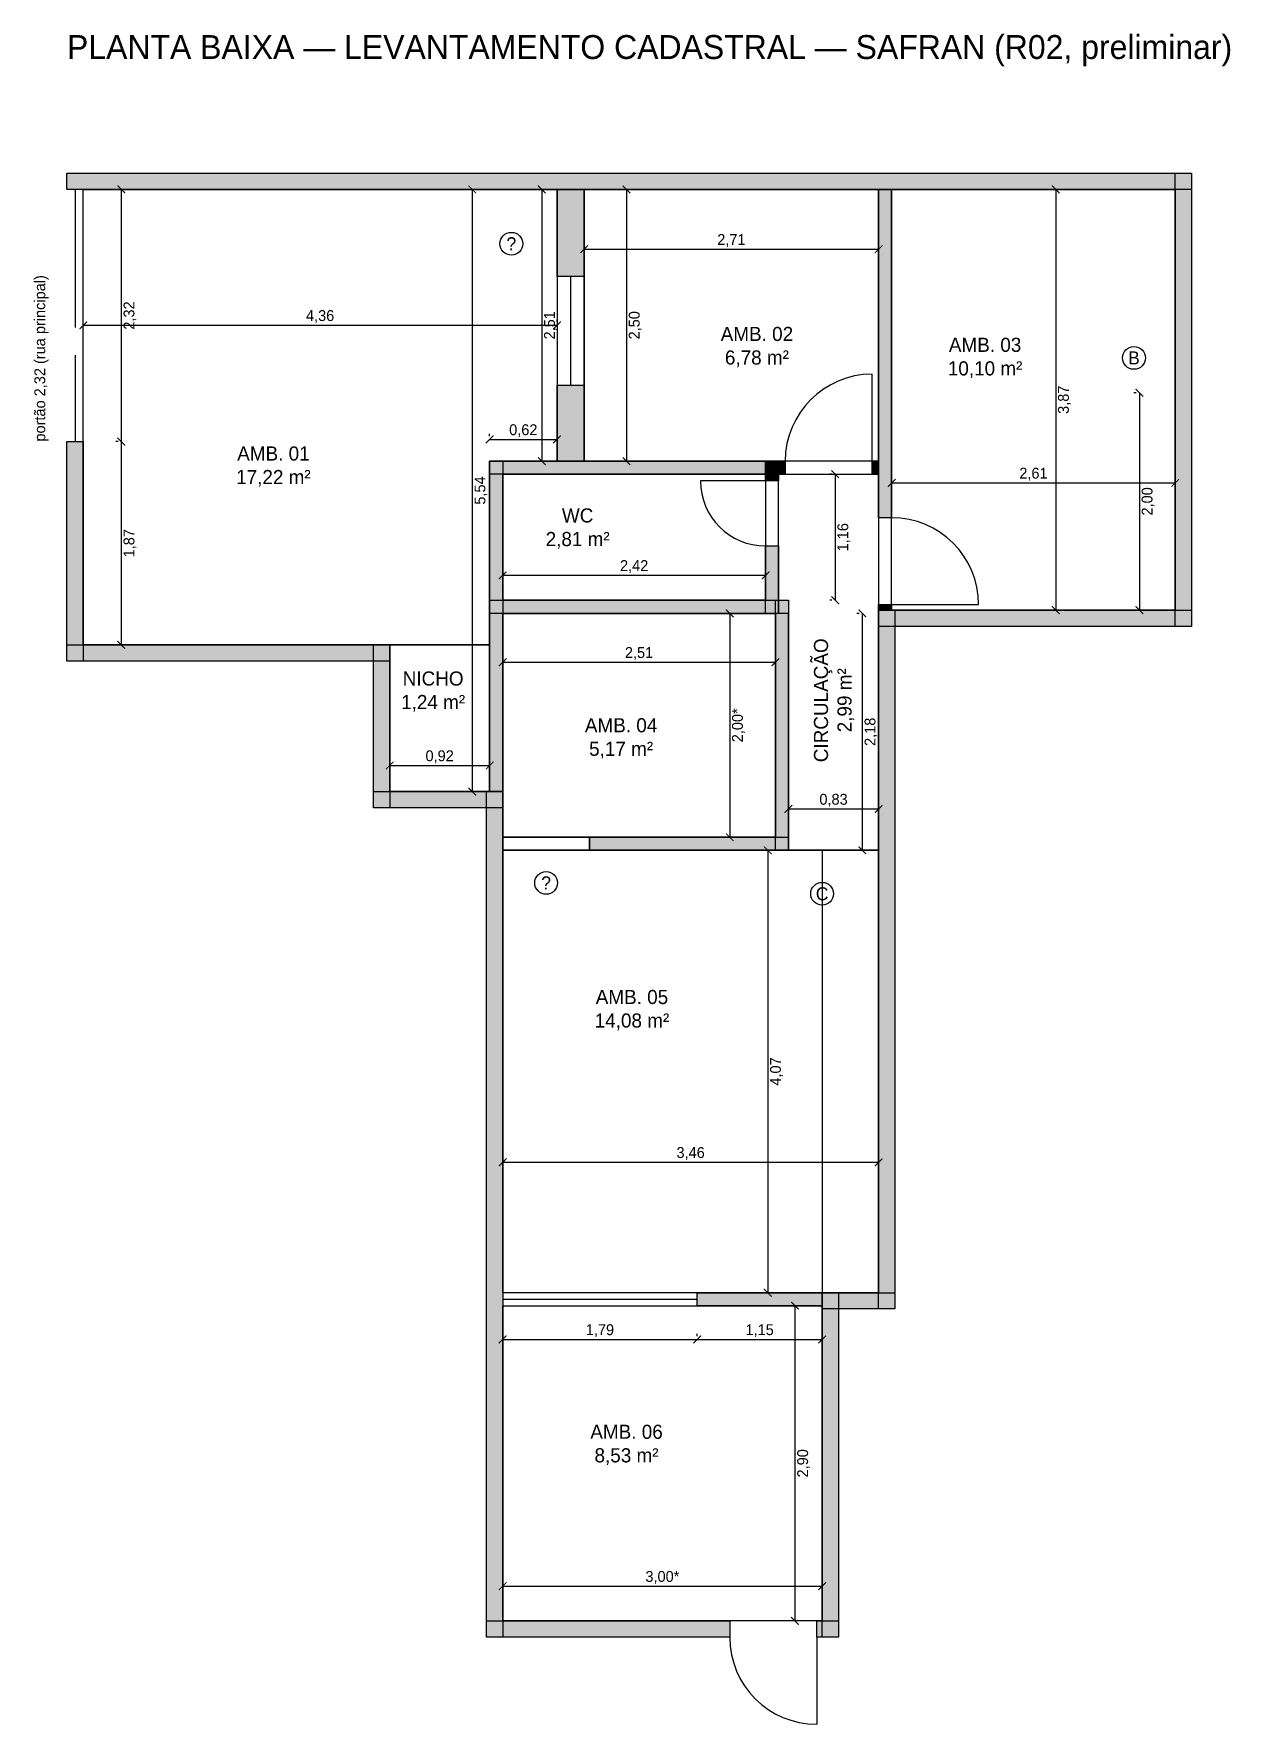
# Model space of a CAD drawing. Header units: metres. Extents: x -0.5 to 10.6, y -14.1 to 1.4.
import ezdxf
from ezdxf.enums import TextEntityAlignment as Align

# ---------------------------------------------------------------- set-up
doc = ezdxf.new("R2010")
doc.units = ezdxf.units.M
doc.linetypes.add('DASHED', pattern=[1.524, 1.27, -0.254])
for name, color, linetype in [('A-AMBIENTE', 8, 'Continuous'), ('A-CONFIRMAR', 30, 'Continuous'), ('A-COTA', 5, 'Continuous'), ('A-DIVISA', 8, 'Continuous'), ('A-JANELA', 4, 'Continuous'), ('A-PAREDE', 7, 'Continuous'), ('A-PORTA', 3, 'Continuous'), ('A-TEXTO', 7, 'Continuous')]:
    doc.layers.add(name, color=color, linetype=linetype)
doc.dimstyles.new('SAFRAN_50', dxfattribs={"dimtxt": 0.1, "dimasz": 0.07, "dimexe": 0.05, "dimexo": 0.03, "dimgap": 0.03, "dimtad": 1, "dimblk": 'ARCHTICK', "dimcen": 2.5, "dimclrd": 5, "dimclre": 5, "dimclrt": 5, "dimazin": 3, "dimtfac": 1, "dimtmove": 0, "dimatfit": 3})

# ---------------------------------------------------------------- blocks, each defined once
blk = doc.blocks.new('_ARCHTICK')
at = {"color": 0, "linetype": 'BYBLOCK', "const_width": 0.15}
blk.add_lwpolyline([(-0.5, -0.5), (0.5, 0.5)], dxfattribs=at)

msp = doc.modelspace()

# ---------------------------------------------------------------- hatches: boundary and pattern name
at = {"layer": 'A-PAREDE'}
for points in [[(-0.15, 0.15), (10.2, 0.15), (10.2, 0), (-0.15, 0)], [(4.36, 0), (4.61, 0), (4.61, -0.8), (4.36, -0.8)], [(7.32, 0), (7.44, 0), (7.44, -3.02), (7.32, -3.02)], [(10.05, 0.15), (10.2, 0.15), (10.2, -4.02), (10.05, -4.02)], [(4.36, -1.8), (4.61, -1.8), (4.61, -2.5), (4.36, -2.5)], [(-0.15, -2.32), (0, -2.32), (0, -4.34), (-0.15, -4.34)], [(3.74, -2.5), (6.4, -2.5), (6.4, -2.62), (3.74, -2.62)], [(3.74, -2.5), (3.86, -2.5), (3.86, -5.54), (3.74, -5.54)], [(6.28, -2.5), (6.4, -2.5), (6.4, -2.68), (6.28, -2.68)], [(6.4, -2.5), (6.46, -2.5), (6.46, -2.62), (6.4, -2.62)], [(7.26, -2.5), (7.32, -2.5), (7.32, -2.62), (7.26, -2.62)], [(6.28, -3.28), (6.4, -3.28), (6.4, -3.9), (6.28, -3.9)], [(3.74, -3.78), (6.49, -3.78), (6.49, -3.9), (3.74, -3.9)], [(6.37, -3.78), (6.49, -3.78), (6.49, -6.08), (6.37, -6.08)], [(7.32, -3.82), (7.44, -3.82), (7.44, -3.87), (7.32, -3.87)], [(7.32, -3.87), (7.47, -3.87), (7.47, -10.3), (7.32, -10.3)], [(7.32, -3.87), (10.2, -3.87), (10.2, -4.02), (7.32, -4.02)], [(-0.15, -4.19), (2.82, -4.19), (2.82, -4.34), (-0.15, -4.34)], [(2.67, -4.19), (2.82, -4.19), (2.82, -5.69), (2.67, -5.69)], [(2.67, -5.54), (3.86, -5.54), (3.86, -5.69), (2.67, -5.69)], [(3.71, -5.54), (3.86, -5.54), (3.86, -13.32), (3.71, -13.32)], [(3.86, -5.96), (3.86, -5.96), (3.86, -6.08), (3.86, -6.08)], [(4.66, -5.96), (6.49, -5.96), (6.49, -6.08), (4.66, -6.08)], [(5.65, -10.15), (6.8, -10.15), (6.8, -10.27), (5.65, -10.27)], [(6.8, -10.15), (6.95, -10.15), (6.95, -13.32), (6.8, -13.32)], [(6.8, -10.15), (7.47, -10.15), (7.47, -10.3), (6.8, -10.3)], [(3.71, -13.17), (5.95, -13.17), (5.95, -13.32), (3.71, -13.32)], [(6.75, -13.17), (6.95, -13.17), (6.95, -13.32), (6.75, -13.32)]]:
    msp.add_hatch(color=7, dxfattribs=at).paths.add_polyline_path(points)

# ---------------------------------------------------------------- linework, layer by layer
at = {"layer": 'A-AMBIENTE'}
for points in [[(0, 0), (4.36, 0), (4.36, -2.5), (3.74, -2.5), (3.74, -4.19), (0, -4.19)], [(4.61, 0), (7.32, 0), (7.32, -2.5), (4.61, -2.5)], [(7.44, 0), (10.05, 0), (10.05, -3.87), (7.44, -3.87)], [(3.86, -2.62), (6.28, -2.62), (6.28, -3.78), (3.86, -3.78)], [(6.4, -2.62), (7.32, -2.62), (7.32, -6.08), (6.49, -6.08), (6.49, -3.9), (6.4, -3.9)], [(3.86, -3.9), (6.37, -3.9), (6.37, -5.96), (3.86, -5.96)], [(2.82, -4.19), (3.74, -4.19), (3.74, -5.54), (2.82, -5.54)], [(3.86, -6.08), (7.32, -6.08), (7.32, -10.15), (3.86, -10.15)], [(3.86, -10.27), (6.8, -10.27), (6.8, -13.17), (3.86, -13.17)]]:
    msp.add_lwpolyline(points, close=True, dxfattribs=at)
at = {"layer": 'A-CONFIRMAR'}
msp.add_line((6.8, -6.08), (6.8, -10.15), dxfattribs=at)
msp.add_lwpolyline([(3.86, -5.96), (4.66, -5.96), (4.66, -6.08), (3.86, -6.08)], close=True, dxfattribs=at)
for centre in [(3.94, -0.5), (9.67, -1.55), (4.26, -6.38), (6.8, -6.48)]:
    msp.add_circle(centre, 0.105, dxfattribs=at)
at = {"layer": 'A-DIVISA'}
for p, q in [((2.82, -4.19), (3.74, -4.19)), ((6.49, -6.08), (7.32, -6.08)), ((3.86, -10.21), (5.65, -10.21))]:
    msp.add_line(p, q, dxfattribs=at)
at = {"layer": 'A-JANELA'}
for p, q in [((4.36, -0.8), (4.36, -1.8)), ((4.485, -0.8), (4.485, -1.8)), ((4.61, -0.8), (4.61, -1.8))]:
    msp.add_line(p, q, dxfattribs=at)
at = {"layer": 'A-PAREDE'}
for points in [[(-0.15, 0.15), (10.2, 0.15), (10.2, 0), (-0.15, 0)], [(4.36, 0), (4.61, 0), (4.61, -0.8), (4.36, -0.8)], [(7.32, 0), (7.44, 0), (7.44, -3.02), (7.32, -3.02)], [(10.05, 0.15), (10.2, 0.15), (10.2, -4.02), (10.05, -4.02)], [(4.36, -1.8), (4.61, -1.8), (4.61, -2.5), (4.36, -2.5)], [(-0.15, -2.32), (0, -2.32), (0, -4.34), (-0.15, -4.34)], [(3.74, -2.5), (6.4, -2.5), (6.4, -2.62), (3.74, -2.62)], [(3.74, -2.5), (3.86, -2.5), (3.86, -5.54), (3.74, -5.54)], [(6.28, -2.5), (6.4, -2.5), (6.4, -2.68), (6.28, -2.68)], [(6.4, -2.5), (6.46, -2.5), (6.46, -2.62), (6.4, -2.62)], [(7.26, -2.5), (7.32, -2.5), (7.32, -2.62), (7.26, -2.62)], [(6.28, -3.28), (6.4, -3.28), (6.4, -3.9), (6.28, -3.9)], [(3.74, -3.78), (6.49, -3.78), (6.49, -3.9), (3.74, -3.9)], [(6.37, -3.78), (6.49, -3.78), (6.49, -6.08), (6.37, -6.08)], [(7.32, -3.82), (7.44, -3.82), (7.44, -3.87), (7.32, -3.87)], [(7.32, -3.87), (7.47, -3.87), (7.47, -10.3), (7.32, -10.3)], [(7.32, -3.87), (10.2, -3.87), (10.2, -4.02), (7.32, -4.02)], [(-0.15, -4.19), (2.82, -4.19), (2.82, -4.34), (-0.15, -4.34)], [(2.67, -4.19), (2.82, -4.19), (2.82, -5.69), (2.67, -5.69)], [(2.67, -5.54), (3.86, -5.54), (3.86, -5.69), (2.67, -5.69)], [(3.71, -5.54), (3.86, -5.54), (3.86, -13.32), (3.71, -13.32)], [(3.86, -5.96), (3.86, -5.96), (3.86, -6.08), (3.86, -6.08)], [(4.66, -5.96), (6.49, -5.96), (6.49, -6.08), (4.66, -6.08)], [(5.65, -10.15), (6.8, -10.15), (6.8, -10.27), (5.65, -10.27)], [(6.8, -10.15), (6.95, -10.15), (6.95, -13.32), (6.8, -13.32)], [(6.8, -10.15), (7.47, -10.15), (7.47, -10.3), (6.8, -10.3)], [(3.71, -13.17), (5.95, -13.17), (5.95, -13.32), (3.71, -13.32)], [(6.75, -13.17), (6.95, -13.17), (6.95, -13.32), (6.75, -13.32)]]:
    msp.add_lwpolyline(points, close=True, dxfattribs=at)
at = {"layer": 'A-PORTA', "linetype": 'DASHED'}
msp.add_line((-0.075, 0), (-0.075, -2.32), dxfattribs=at)
at = {"layer": 'A-PORTA'}
for p, q in [((7.26, -2.5), (7.26, -1.7)), ((6.28, -2.68), (5.68, -2.68)), ((7.44, -3.82), (8.24, -3.82)), ((6.75, -13.32), (6.75, -14.12))]:
    msp.add_line(p, q, dxfattribs=at)
for centre, radius, start, end in [((7.26, -2.5), 0.8, 90, 180), ((6.28, -2.68), 0.6, 180, -90), ((7.44, -3.82), 0.8, 0, 90), ((6.75, -13.32), 0.8, 180, -90)]:
    msp.add_arc(centre, radius, start, end, dxfattribs=at)

# ---------------------------------------------------------------- texts
at = {"layer": 'A-CONFIRMAR'}
for s, p in [('?', (3.94, -0.5)), ('B', (9.67, -1.55)), ('?', (4.26, -6.38)), ('C', (6.8, -6.48))]:
    msp.add_text(s, height=0.12, dxfattribs=at).set_placement(p, align=Align.MIDDLE_CENTER)
at = {"layer": 'A-TEXTO'}
msp.add_text('PLANTA BAIXA — LEVANTAMENTO CADASTRAL — SAFRAN (R02, preliminar)', height=0.22, dxfattribs=at).set_placement((-0.15, 1.2))
msp.add_text('portão 2,32 (rua principal)', height=0.1, rotation=90, dxfattribs=at).set_placement((-0.35, -2.32))
at = {"layer": 'A-TEXTO', "char_height": 0.13, "attachment_point": 5}
for s, insert in [('AMB. 02\\P6,78 m²', (6.2, -1.45)), ('AMB. 03\\P10,10 m²', (8.3, -1.55)), ('AMB. 01\\P17,22 m²', (1.75, -2.55)), ('WC\\P2,81 m²', (4.55, -3.12)), ('NICHO\\P1,24 m²', (3.22, -4.62)), ('AMB. 04\\P5,17 m²', (4.95, -5.05)), ('AMB. 05\\P14,08 m²', (5.05, -7.55)), ('AMB. 06\\P8,53 m²', (5, -11.55))]:
    msp.add_mtext(s, dxfattribs=dict(at, insert=insert))
at = {"layer": 'A-TEXTO', "insert": (6.91, -4.7), "char_height": 0.13, "attachment_point": 5, "rotation": 90}
msp.add_mtext('CIRCULAÇÃO\\P2,99 m²', dxfattribs=at)

# ---------------------------------------------------------------- dimensions: what is measured, and where the dimension line sits
at = {"layer": 'A-CONFIRMAR'}
msp.add_linear_dim(base=(9.72, -1.87), p1=(9.72, -1.87), p2=(9.72, -3.87), angle=90, text='2,00', dimstyle='SAFRAN_50', dxfattribs=at).render()
at = {"layer": 'A-COTA'}
for base, p1, p2, text in [((0.35, 0), (0.35, 0), (0.35, -2.32), '2,32'), ((3.58, 0), (3.58, 0), (3.58, -5.54), '5,54'), ((4.22, 0), (4.22, 0), (4.22, -2.5), '2,51'), ((5, 0), (5, 0), (5, -2.5), '2,50'), ((8.95, 0), (8.95, 0), (8.95, -3.87), '3,87'), ((0.35, -2.32), (0.35, -2.32), (0.35, -4.19), '1,87'), ((6.92, -2.62), (6.92, -2.62), (6.92, -3.78), '1,16'), ((5.95, -3.9), (5.95, -3.9), (5.95, -5.96), '2,00*'), ((7.17, -3.9), (7.17, -3.9), (7.17, -6.08), '2,18'), ((6.3, -6.08), (6.3, -6.08), (6.3, -10.15), '4,07'), ((6.55, -10.27), (6.55, -10.27), (6.55, -13.17), '2,90')]:
    msp.add_linear_dim(base=base, p1=p1, p2=p2, angle=90, text=text, dimstyle='SAFRAN_50', dxfattribs=at).render()
for base, p1, p2, text in [((4.61, -0.55), (4.61, -0.55), (7.32, -0.55), '2,71'), ((0, -1.25), (0, -1.25), (4.36, -1.25), '4,36'), ((3.74, -2.3), (3.74, -2.3), (4.36, -2.3), '0,62'), ((7.44, -2.7), (7.44, -2.7), (10.05, -2.7), '2,61'), ((3.86, -3.55), (3.86, -3.55), (6.28, -3.55), '2,42'), ((3.86, -4.35), (3.86, -4.35), (6.37, -4.35), '2,51'), ((2.82, -5.3), (2.82, -5.3), (3.74, -5.3), '0,92'), ((6.49, -5.7), (6.49, -5.7), (7.32, -5.7), '0,83'), ((3.86, -8.95), (3.86, -8.95), (7.32, -8.95), '3,46'), ((3.86, -10.58), (3.86, -10.58), (5.65, -10.58), '1,79'), ((5.65, -10.58), (5.65, -10.58), (6.8, -10.58), '1,15'), ((3.86, -12.85), (3.86, -12.85), (6.8, -12.85), '3,00*')]:
    msp.add_linear_dim(base=base, p1=p1, p2=p2, text=text, dimstyle='SAFRAN_50', dxfattribs=at).render()

doc.saveas('drawing.dxf')
